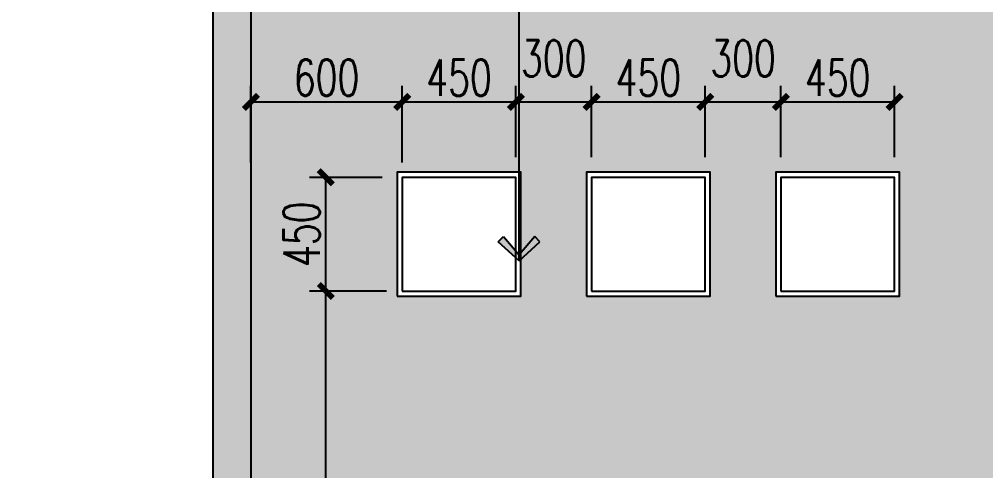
# Model space of a CAD drawing. Header units: millimetres. Extents: x 5625199 to 7433318, y -3316392 to -2552493.
# Drawn here: x 6394291 to 6398119, y -2675283 to -2673497 of the extents above; entities that cross this region are included whole.
import ezdxf

# ---------------------------------------------------------------- set-up
doc = ezdxf.new("R2010")
doc.units = ezdxf.units.MM
doc.header["$PDMODE"] = 35
doc.header["$PDSIZE"] = -10
doc.layers.add('155', color=155, linetype='Continuous')
doc.layers.add('PL-天花', color=30, linetype='Continuous')
doc.styles.add('XZC', font='SIMPLEX.SHX', dxfattribs={"width": 0.7, "bigfont": 'hztxt.shx'})
doc.styles.add('标注-尺寸', font='simplex.shx', dxfattribs={"width": 0.7})
doc.linetypes.add('LED_LINE', pattern='A,12.7,-5.08,["LED",XZC,S=2.54,R=0,X=-2.54,Y=-1.27],-6.35', length=24.13)
doc.dimstyles.new('副本 100', dxfattribs={"dimscale": 0.8, "dimtxt": 180, "dimasz": 70, "dimexe": 80, "dimexo": 100, "dimgap": 30, "dimtad": 1, "dimdec": 0, "dimrnd": 5, "dimdsep": 46, "dimtxsty": '标注-尺寸', "dimblk": 'ARCHTICK', "dimcen": 0.2, "dimdle": 5, "dimclrd": 8, "dimclre": 8, "dimclrt": 2, "dimadec": 0, "dimazin": 0, "dimtfac": 1, "dimtdec": 0, "dimtmove": 2, "dimatfit": 3, "dimldrblk": 'ccccc', "dimfxl": 300, "dimfxlon": 1, "dimtolj": 1, "dimtzin": 0, "dimarcsym": 0})

# ---------------------------------------------------------------- blocks, each defined once
blk = doc.blocks.new('_ArchTick')
at = {"color": 0, "linetype": 'ByBlock', "const_width": 0.4}
blk.add_lwpolyline([(-0.5, -0.5), (0.5, 0.5)], dxfattribs=at)
blk = doc.blocks.new('*D290')
at = {"layer": '155', "color": 8, "lineweight": -2, "ltscale": 500, "transparency": 16777216}
for p, q in [((6392319.2, -2676732.7), (6392319.2, -2677036.7)), ((6395058.4, -2676732.7), (6395058.4, -2677036.7)), ((6392315.2, -2676972.7), (6395062.4, -2676972.7))]:
    blk.add_line(p, q, dxfattribs=at)
at = {"layer": 'Defpoints', "color": 0, "transparency": 16777216}
for p in [(6392319.2, -2673852.7), (6395058.4, -2676422.7), (6395058.4, -2676972.7)]:
    blk.add_point(p, dxfattribs=at)
at = {"layer": '155', "color": 8, "linetype": 'ByBlock', "lineweight": -2, "transparency": 16777216, "xscale": 56, "yscale": 56, "zscale": 56, "rotation": 180}
blk.add_blockref('_ArchTick', (6392319.2, -2676972.7), dxfattribs=at)
at = {"layer": '155', "color": 8, "linetype": 'ByBlock', "lineweight": -2, "transparency": 16777216, "xscale": 56, "yscale": 56, "zscale": 56}
blk.add_blockref('_ArchTick', (6395058.4, -2676972.7), dxfattribs=at)
at = {"layer": '155', "color": 2, "ltscale": 500, "transparency": 16777216, "insert": (6393688.8, -2676876.7), "char_height": 144, "attachment_point": 5, "style": '标注-尺寸'}
blk.add_mtext('\\A1;2740', dxfattribs=at)
blk = doc.blocks.new('ccccc')
h = blk.add_hatch(color=44)
h.dxf.hatch_style = 1
h.paths.add_polyline_path([(-1.713, -1.115), (-1.349, -1.475), (0, 0), (-1.349, 1.475), (-1.713, 1.115), (-0.424, 0)])
at = {"color": 44}
for p, q in [((-1.349, 1.475), (-1.713, 1.115)), ((0, 0), (-1.349, 1.475)), ((-1.713, 1.115), (-0.424, 0)), ((-0.424, 0), (-5.067, 0)), ((-1.713, -1.115), (-0.424, 0)), ((0, 0), (-1.349, -1.475)), ((-1.349, -1.475), (-1.713, -1.115))]:
    blk.add_line(p, q, dxfattribs=at)
blk = doc.blocks.new('*D524')
at = {"layer": '155', "color": 8, "lineweight": -2, "ltscale": 500, "transparency": 16777216}
for p, q in [((6395745.2, -2674572.7), (6395441.2, -2674572.7)), ((6395505.2, -2676526.7), (6395505.2, -2674568.7)), ((6395745.2, -2676522.7), (6395441.2, -2676522.7))]:
    blk.add_line(p, q, dxfattribs=at)
at = {"layer": 'Defpoints', "color": 0, "transparency": 16777216}
for p in [(6395505.2, -2674572.7), (6395826.8, -2674572.7), (6395826.8, -2676522.7)]:
    blk.add_point(p, dxfattribs=at)
at = {"layer": '155', "color": 8, "linetype": 'ByBlock', "lineweight": -2, "transparency": 16777216, "xscale": 56, "yscale": 56, "zscale": 56}
for p, rotation in [((6395505.2, -2674572.7), 90), ((6395505.2, -2676522.7), 270)]:
    blk.add_blockref('_ArchTick', p, dxfattribs=dict(at, rotation=rotation))
at = {"layer": '155', "color": 2, "ltscale": 500, "transparency": 16777216, "insert": (6395409.2, -2675547.7), "char_height": 144, "attachment_point": 5, "rotation": 90, "style": '标注-尺寸'}
blk.add_mtext('\\A1;1950', dxfattribs=at)
blk = doc.blocks.new('*D525')
at = {"layer": '155', "color": 8, "lineweight": -2, "ltscale": 500, "transparency": 16777216}
for p, q in [((6395728.4, -2674122.7), (6395441.2, -2674122.7)), ((6395505.2, -2674576.7), (6395505.2, -2674118.7)), ((6395745.2, -2674572.7), (6395441.2, -2674572.7))]:
    blk.add_line(p, q, dxfattribs=at)
at = {"layer": 'Defpoints', "color": 0, "transparency": 16777216}
for p in [(6395505.2, -2674122.7), (6395808.4, -2674122.7), (6395826.8, -2674572.7)]:
    blk.add_point(p, dxfattribs=at)
at = {"layer": '155', "color": 8, "linetype": 'ByBlock', "lineweight": -2, "transparency": 16777216, "xscale": 56, "yscale": 56, "zscale": 56}
for p, rotation in [((6395505.2, -2674122.7), 90), ((6395505.2, -2674572.7), 270)]:
    blk.add_blockref('_ArchTick', p, dxfattribs=dict(at, rotation=rotation))
at = {"layer": '155', "color": 2, "ltscale": 500, "transparency": 16777216, "insert": (6395409.2, -2674347.7), "char_height": 144, "attachment_point": 5, "rotation": 90, "style": '标注-尺寸'}
blk.add_mtext('\\A1;450', dxfattribs=at)
blk = doc.blocks.new('*D526')
at = {"layer": '155', "color": 8, "lineweight": -2, "ltscale": 500, "transparency": 16777216}
for p, q in [((6395208.4, -2674064.2), (6395208.4, -2673760.2)), ((6395808.4, -2674064.2), (6395808.4, -2673760.2)), ((6395204.4, -2673824.2), (6395812.4, -2673824.2))]:
    blk.add_line(p, q, dxfattribs=at)
at = {"layer": 'Defpoints', "color": 0, "transparency": 16777216}
for p in [(6395808.4, -2673824.2), (6395208.4, -2674290.4), (6395808.4, -2674290.4)]:
    blk.add_point(p, dxfattribs=at)
at = {"layer": '155', "color": 8, "linetype": 'ByBlock', "lineweight": -2, "transparency": 16777216, "xscale": 56, "yscale": 56, "zscale": 56, "rotation": 180}
blk.add_blockref('_ArchTick', (6395208.4, -2673824.2), dxfattribs=at)
at = {"layer": '155', "color": 8, "linetype": 'ByBlock', "lineweight": -2, "transparency": 16777216, "xscale": 56, "yscale": 56, "zscale": 56}
blk.add_blockref('_ArchTick', (6395808.4, -2673824.2), dxfattribs=at)
at = {"layer": '155', "color": 2, "ltscale": 500, "transparency": 16777216, "insert": (6395508.4, -2673728.2), "char_height": 144, "attachment_point": 5, "style": '标注-尺寸'}
blk.add_mtext('\\A1;600', dxfattribs=at)
blk = doc.blocks.new('*D527')
at = {"layer": '155', "color": 8, "lineweight": -2, "ltscale": 500, "transparency": 16777216}
for p, q in [((6395808.4, -2674064.2), (6395808.4, -2673760.2)), ((6396258.4, -2674042.7), (6396258.4, -2673760.2)), ((6395804.4, -2673824.2), (6396262.4, -2673824.2))]:
    blk.add_line(p, q, dxfattribs=at)
at = {"layer": 'Defpoints', "color": 0, "transparency": 16777216}
for p in [(6396258.4, -2673824.2), (6396258.4, -2674122.7), (6395808.4, -2674290.4)]:
    blk.add_point(p, dxfattribs=at)
at = {"layer": '155', "color": 8, "linetype": 'ByBlock', "lineweight": -2, "transparency": 16777216, "xscale": 56, "yscale": 56, "zscale": 56, "rotation": 180}
blk.add_blockref('_ArchTick', (6395808.4, -2673824.2), dxfattribs=at)
at = {"layer": '155', "color": 8, "linetype": 'ByBlock', "lineweight": -2, "transparency": 16777216, "xscale": 56, "yscale": 56, "zscale": 56}
blk.add_blockref('_ArchTick', (6396258.4, -2673824.2), dxfattribs=at)
at = {"layer": '155', "color": 2, "ltscale": 500, "transparency": 16777216, "insert": (6396033.4, -2673728.2), "char_height": 144, "attachment_point": 5, "style": '标注-尺寸'}
blk.add_mtext('\\A1;450', dxfattribs=at)
blk = doc.blocks.new('*D528')
at = {"layer": '155', "color": 8, "lineweight": -2, "ltscale": 500, "transparency": 16777216}
for p, q in [((6396258.4, -2674042.7), (6396258.4, -2673760.2)), ((6396558.4, -2674042.7), (6396558.4, -2673760.2)), ((6396254.4, -2673824.2), (6396562.4, -2673824.2))]:
    blk.add_line(p, q, dxfattribs=at)
at = {"layer": 'Defpoints', "color": 0, "transparency": 16777216}
for p in [(6396558.4, -2673824.2), (6396258.4, -2674122.7), (6396558.4, -2674122.7)]:
    blk.add_point(p, dxfattribs=at)
at = {"layer": '155', "color": 8, "linetype": 'ByBlock', "lineweight": -2, "transparency": 16777216, "xscale": 56, "yscale": 56, "zscale": 56, "rotation": 180}
blk.add_blockref('_ArchTick', (6396258.4, -2673824.2), dxfattribs=at)
at = {"layer": '155', "color": 8, "linetype": 'ByBlock', "lineweight": -2, "transparency": 16777216, "xscale": 56, "yscale": 56, "zscale": 56}
blk.add_blockref('_ArchTick', (6396558.4, -2673824.2), dxfattribs=at)
at = {"layer": '155', "color": 2, "ltscale": 500, "transparency": 16777216, "insert": (6396408.4, -2673652.2), "char_height": 144, "attachment_point": 5, "style": '标注-尺寸'}
blk.add_mtext('\\A1;300', dxfattribs=at)
blk = doc.blocks.new('*D529')
at = {"layer": '155', "color": 8, "lineweight": -2, "ltscale": 500, "transparency": 16777216}
for p, q in [((6396558.4, -2674042.7), (6396558.4, -2673760.2)), ((6397008.4, -2674042.7), (6397008.4, -2673760.2)), ((6396554.4, -2673824.2), (6397012.4, -2673824.2))]:
    blk.add_line(p, q, dxfattribs=at)
at = {"layer": 'Defpoints', "color": 0, "transparency": 16777216}
for p in [(6397008.4, -2673824.2), (6396558.4, -2674122.7), (6397008.4, -2674122.7)]:
    blk.add_point(p, dxfattribs=at)
at = {"layer": '155', "color": 8, "linetype": 'ByBlock', "lineweight": -2, "transparency": 16777216, "xscale": 56, "yscale": 56, "zscale": 56, "rotation": 180}
blk.add_blockref('_ArchTick', (6396558.4, -2673824.2), dxfattribs=at)
at = {"layer": '155', "color": 8, "linetype": 'ByBlock', "lineweight": -2, "transparency": 16777216, "xscale": 56, "yscale": 56, "zscale": 56}
blk.add_blockref('_ArchTick', (6397008.4, -2673824.2), dxfattribs=at)
at = {"layer": '155', "color": 2, "ltscale": 500, "transparency": 16777216, "insert": (6396783.4, -2673728.2), "char_height": 144, "attachment_point": 5, "style": '标注-尺寸'}
blk.add_mtext('\\A1;450', dxfattribs=at)
blk = doc.blocks.new('*D530')
at = {"layer": '155', "color": 8, "lineweight": -2, "ltscale": 500, "transparency": 16777216}
for p, q in [((6397008.4, -2674042.7), (6397008.4, -2673760.2)), ((6397308.4, -2674042.7), (6397308.4, -2673760.2)), ((6397004.4, -2673824.2), (6397312.4, -2673824.2))]:
    blk.add_line(p, q, dxfattribs=at)
at = {"layer": 'Defpoints', "color": 0, "transparency": 16777216}
for p in [(6397308.4, -2673824.2), (6397008.4, -2674122.7), (6397308.4, -2674122.7)]:
    blk.add_point(p, dxfattribs=at)
at = {"layer": '155', "color": 8, "linetype": 'ByBlock', "lineweight": -2, "transparency": 16777216, "xscale": 56, "yscale": 56, "zscale": 56, "rotation": 180}
blk.add_blockref('_ArchTick', (6397008.4, -2673824.2), dxfattribs=at)
at = {"layer": '155', "color": 8, "linetype": 'ByBlock', "lineweight": -2, "transparency": 16777216, "xscale": 56, "yscale": 56, "zscale": 56}
blk.add_blockref('_ArchTick', (6397308.4, -2673824.2), dxfattribs=at)
at = {"layer": '155', "color": 2, "ltscale": 500, "transparency": 16777216, "insert": (6397158.4, -2673652.2), "char_height": 144, "attachment_point": 5, "style": '标注-尺寸'}
blk.add_mtext('\\A1;300', dxfattribs=at)
blk = doc.blocks.new('*D531')
at = {"layer": '155', "color": 8, "lineweight": -2, "ltscale": 500, "transparency": 16777216}
for p, q in [((6397308.4, -2674042.7), (6397308.4, -2673760.2)), ((6397758.4, -2674042.7), (6397758.4, -2673760.2)), ((6397304.4, -2673824.2), (6397762.4, -2673824.2))]:
    blk.add_line(p, q, dxfattribs=at)
at = {"layer": 'Defpoints', "color": 0, "transparency": 16777216}
for p in [(6397758.4, -2673824.2), (6397308.4, -2674122.7), (6397758.4, -2674122.7)]:
    blk.add_point(p, dxfattribs=at)
at = {"layer": '155', "color": 8, "linetype": 'ByBlock', "lineweight": -2, "transparency": 16777216, "xscale": 56, "yscale": 56, "zscale": 56, "rotation": 180}
blk.add_blockref('_ArchTick', (6397308.4, -2673824.2), dxfattribs=at)
at = {"layer": '155', "color": 8, "linetype": 'ByBlock', "lineweight": -2, "transparency": 16777216, "xscale": 56, "yscale": 56, "zscale": 56}
blk.add_blockref('_ArchTick', (6397758.4, -2673824.2), dxfattribs=at)
at = {"layer": '155', "color": 2, "ltscale": 500, "transparency": 16777216, "insert": (6397533.4, -2673728.2), "char_height": 144, "attachment_point": 5, "style": '标注-尺寸'}
blk.add_mtext('\\A1;450', dxfattribs=at)

msp = doc.modelspace()

# ---------------------------------------------------------------- hatches: boundary and pattern name
at = {"layer": '155', "ltscale": 500}
h = msp.add_hatch(dxfattribs=at)
h.set_pattern_fill('DOTS', color=250, scale=12)
h.set_pattern_definition([(0, (273402.825, -417409.755), (9.525, 19.05), [0, -19.05])])
h.paths.add_polyline_path([(6395208.44, -2676522.72), (6395360.25, -2676522.72), (6395360.25, -2675322.72), (6399160.25, -2675322.72), (6399160.25, -2676522.72), (6399353.73, -2676522.72), (6399353.73, -2672522.72), (6395208.44, -2672522.72)])
h.paths.add_polyline_path([(6395058.44, -2676522.72), (6395208.44, -2676522.72), (6395208.44, -2672522.72), (6395058.44, -2672522.72)])
h.paths.add_polyline_path([(6399353.73, -2676522.72), (6399503.73, -2676522.72), (6399503.73, -2672522.72), (6399353.73, -2672522.72)])
h.paths.add_polyline_path([(6401903.73, -2676522.72), (6402053.73, -2676522.72), (6402053.73, -2672522.72), (6401903.73, -2672522.72)])
h.paths.add_polyline_path([(6402053.73, -2676522.72), (6402184.7, -2676522.72), (6402184.7, -2675322.72), (6405984.7, -2675322.72), (6405984.7, -2676522.72), (6406157.34, -2676522.72), (6406157.34, -2672522.72), (6402053.73, -2672522.72)])
h.paths.add_polyline_path([(6406907.34, -2676522.72), (6407057.34, -2676522.72), (6407057.34, -2672522.72), (6406907.34, -2672522.72)])
h.paths.add_polyline_path([(6406157.34, -2676522.72), (6406307.34, -2676522.72), (6406307.34, -2672522.72), (6406157.34, -2672522.72)])
h.paths.add_polyline_path([(6409518.47, -2673434.13), (6411473, -2672522.72), (6409518.47, -2672522.72)])
h.paths.add_polyline_path([(6397288.44, -2674592.72), (6397288.44, -2674102.72), (6397778.44, -2674102.72), (6397778.44, -2674592.72)], flags=16)
h.paths.add_polyline_path([(6396538.44, -2674592.72), (6396538.44, -2674102.72), (6397028.44, -2674102.72), (6397028.44, -2674592.72)], flags=16)
h.paths.add_polyline_path([(6395788.44, -2674592.72), (6395788.44, -2674102.72), (6396278.44, -2674102.72), (6396278.44, -2674592.72)], flags=16)
h.paths.add_polyline_path([(6397308.44, -2674572.72), (6397308.44, -2674122.72), (6397758.44, -2674122.72), (6397758.44, -2674572.72)], flags=0)
h.paths.add_polyline_path([(6396558.44, -2674572.72), (6396558.44, -2674122.72), (6397008.44, -2674122.72), (6397008.44, -2674572.72)], flags=0)
h.paths.add_polyline_path([(6395808.44, -2674572.72), (6395808.44, -2674122.72), (6396258.44, -2674122.72), (6396258.44, -2674572.72)], flags=0)

# ---------------------------------------------------------------- linework, layer by layer
at = {"layer": '155', "color": 5, "ltscale": 500}
for p, q in [((6395058.44, -2672522.72), (6395058.44, -2676522.72)), ((6395208.44, -2672522.72), (6395208.44, -2676522.72))]:
    msp.add_line(p, q, dxfattribs=at)
at = {"layer": '155', "color": 4, "ltscale": 500}
for points in [[(6395808.44, -2674572.72), (6396258.44, -2674572.72), (6396258.44, -2674122.72), (6395808.44, -2674122.72)], [(6396558.44, -2674572.72), (6397008.44, -2674572.72), (6397008.44, -2674122.72), (6396558.44, -2674122.72)], [(6397308.44, -2674572.72), (6397758.44, -2674572.72), (6397758.44, -2674122.72), (6397308.44, -2674122.72)]]:
    msp.add_lwpolyline(points, close=True, dxfattribs=at)
at = {"layer": 'PL-天花', "color": 2, "linetype": 'LED_LINE', "ltscale": 0.3}
for points in [[(6395788.44, -2674592.72), (6396278.44, -2674592.72), (6396278.44, -2674102.72), (6395788.44, -2674102.72)], [(6396538.44, -2674592.72), (6397028.44, -2674592.72), (6397028.44, -2674102.72), (6396538.44, -2674102.72)], [(6397288.44, -2674592.72), (6397778.44, -2674592.72), (6397778.44, -2674102.72), (6397288.44, -2674102.72)]]:
    msp.add_lwpolyline(points, close=True, dxfattribs=at)

# ---------------------------------------------------------------- dimensions: what is measured, and where the dimension line sits
at = {"layer": '155', "ltscale": 500}
for base, p1, p2, picture, middle in [((6396558.44, -2673824.21), (6396258.44, -2674122.72), (6396558.44, -2674122.72), '*D528', (6396408.44, -2673652.21)), ((6397308.44, -2673824.21), (6397008.44, -2674122.72), (6397308.44, -2674122.72), '*D530', (6397158.44, -2673652.21)), ((6395808.44, -2673824.21), (6395208.44, -2674290.4), (6395808.44, -2674290.4), '*D526', (6395508.44, -2673728.21)), ((6396258.44, -2673824.21), (6395808.44, -2674290.4), (6396258.44, -2674122.72), '*D527', (6396033.44, -2673728.21)), ((6397008.44, -2673824.21), (6396558.44, -2674122.72), (6397008.44, -2674122.72), '*D529', (6396783.44, -2673728.21)), ((6397758.44, -2673824.21), (6397308.44, -2674122.72), (6397758.44, -2674122.72), '*D531', (6397533.44, -2673728.21)), ((6395058.44, -2676972.72), (6392319.19, -2673852.72), (6395058.44, -2676422.72), '*D290', (6393688.82, -2676876.72))]:
    dim = msp.add_linear_dim(base=base, p1=p1, p2=p2, dimstyle='副本 100', dxfattribs=at)
    dim.commit()
    dim.dimension.update_dxf_attribs({"geometry": picture, "text_midpoint": middle})
for base, p1, p2, picture, middle in [((6395505.2, -2674122.72), (6395826.79, -2674572.72), (6395808.44, -2674122.72), '*D525', (6395409.2, -2674347.72)), ((6395505.2, -2674572.72), (6395826.79, -2676522.72), (6395826.79, -2674572.72), '*D524', (6395409.2, -2675547.72))]:
    dim = msp.add_linear_dim(base=base, p1=p1, p2=p2, angle=90, dimstyle='副本 100', dxfattribs=at)
    dim.commit()
    dim.dimension.update_dxf_attribs({"geometry": picture, "text_midpoint": middle})

# ---------------------------------------------------------------- leaders
msp.add_leader([(6396271.28, -2674453.03), (6396271.28, -2671992.93), (6396596.76, -2671992.93)], dimstyle='副本 100', override={"dimgap": 30, "dimtad": 0}, dxfattribs=at)

doc.saveas('drawing.dxf')
